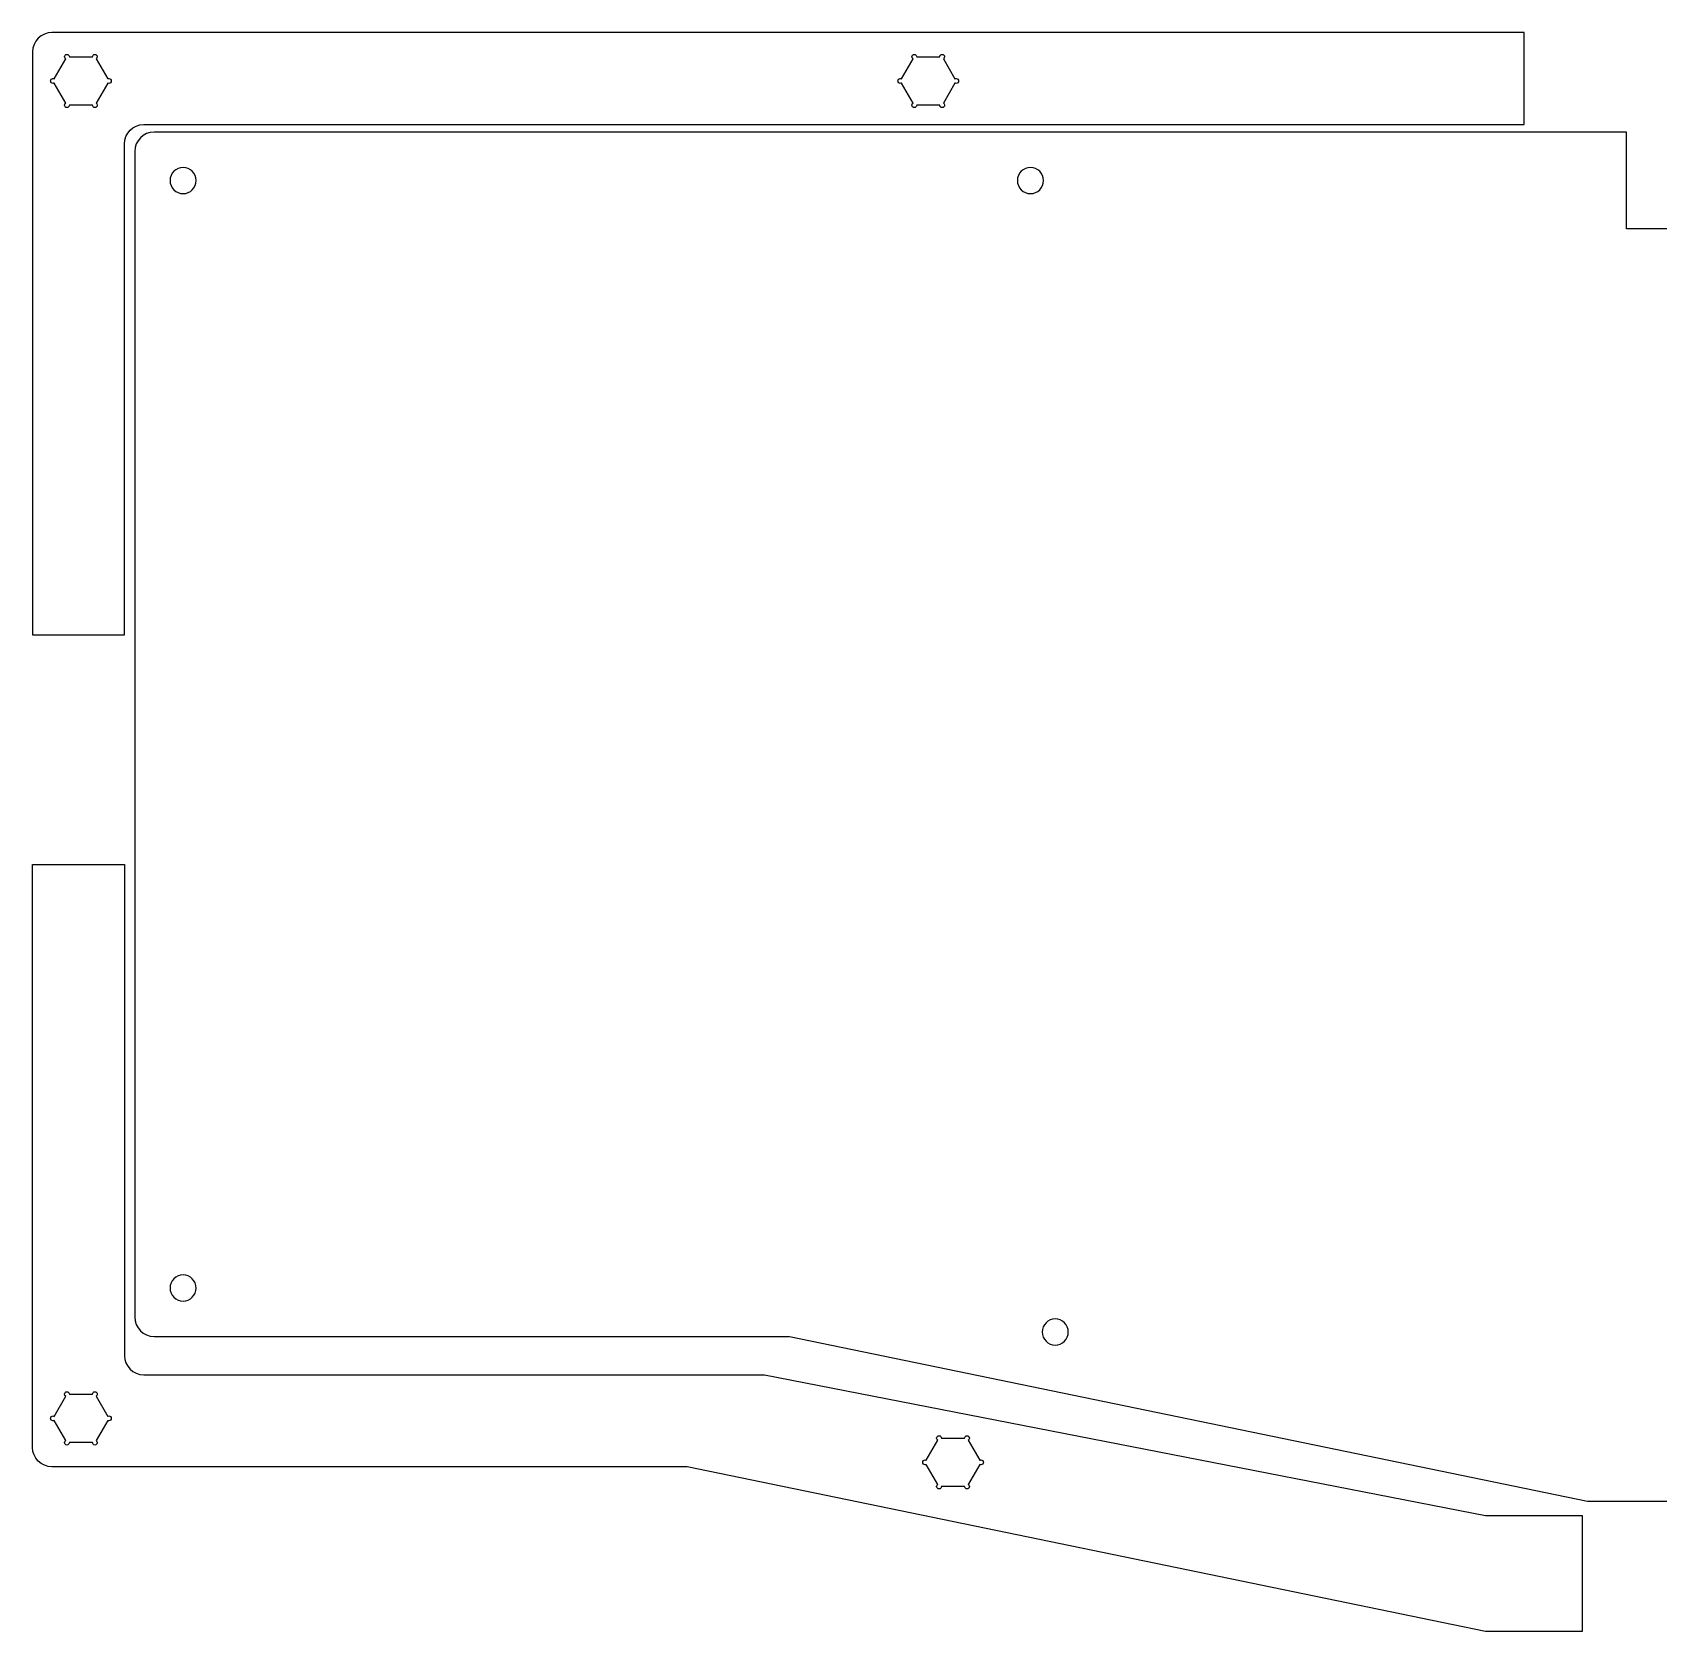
# Model space of a CAD drawing. Extents: x -95 to 285, y -95 to 284.
# Drawn here: x -95 to 73, y -94.8 to 70.4 of the extents above; entities that cross this region are included whole.
import ezdxf

# ---------------------------------------------------------------- set-up
doc = ezdxf.new("R2010")
doc.units = 0
doc.layers.add('CASE_LAYER', color=7, linetype='CONTINUOUS')

msp = doc.modelspace()

# ---------------------------------------------------------------- linework, layer by layer
at = {"layer": 'CASE_LAYER'}
for points, knots in [([(59.1, 60.85), (59.1, 60.85), (-83.5, 60.85), (-83.5, 60.85), (-84.6, 60.85), (-85.5, 59.96), (-85.5, 58.85), (-85.5, 58.85), (-85.5, 8.17), (-85.5, 8.17), (-85.5, 8.17), (-94.99, 8.17), (-94.99, 8.17), (-94.99, 8.17), (-94.99, 68.35), (-94.99, 68.35), (-94.99, 69.46), (-94.1, 70.35), (-92.99, 70.35), (-92.99, 70.35), (59.1, 70.35), (59.1, 70.35), (59.1, 70.35), (59.1, 60.85), (59.1, 60.85)], [0, 0, 0, 0, 1, 1, 1, 2, 2, 2, 3, 3, 3, 4, 4, 4, 5, 5, 5, 6, 6, 6, 7, 7, 7, 8, 8, 8, 8]), ([(-87.11, 65.6), (-87.15, 65.6), (-87.19, 65.59), (-87.23, 65.57), (-87.23, 65.57), (-88.43, 67.64), (-88.43, 67.64), (-88.35, 67.68), (-88.3, 67.76), (-88.3, 67.85), (-88.3, 67.99), (-88.41, 68.1), (-88.55, 68.1), (-88.69, 68.1), (-88.8, 67.99), (-88.8, 67.85), (-88.8, 67.85), (-91.19, 67.85), (-91.19, 67.85), (-91.19, 67.99), (-91.3, 68.1), (-91.44, 68.1), (-91.58, 68.1), (-91.69, 67.99), (-91.69, 67.85), (-91.69, 67.76), (-91.64, 67.68), (-91.56, 67.64), (-91.56, 67.64), (-92.76, 65.57), (-92.76, 65.57), (-92.8, 65.59), (-92.84, 65.6), (-92.88, 65.6), (-93.02, 65.6), (-93.13, 65.49), (-93.13, 65.35), (-93.13, 65.21), (-93.02, 65.1), (-92.88, 65.1), (-92.84, 65.1), (-92.8, 65.12), (-92.76, 65.14), (-92.76, 65.14), (-91.56, 63.07), (-91.56, 63.07), (-91.64, 63.02), (-91.69, 62.95), (-91.69, 62.85), (-91.69, 62.71), (-91.58, 62.6), (-91.44, 62.6), (-91.3, 62.6), (-91.19, 62.71), (-91.19, 62.85), (-91.19, 62.85), (-88.8, 62.85), (-88.8, 62.85), (-88.8, 62.71), (-88.69, 62.6), (-88.55, 62.6), (-88.41, 62.6), (-88.3, 62.71), (-88.3, 62.85), (-88.3, 62.95), (-88.35, 63.02), (-88.43, 63.07), (-88.43, 63.07), (-87.23, 65.14), (-87.23, 65.14), (-87.19, 65.12), (-87.15, 65.1), (-87.11, 65.1), (-86.97, 65.1), (-86.86, 65.21), (-86.86, 65.35), (-86.86, 65.49), (-86.97, 65.6), (-87.11, 65.6)], [0, 0, 0, 0, 1, 1, 1, 2, 2, 2, 3, 3, 3, 4, 4, 4, 5, 5, 5, 6, 6, 6, 7, 7, 7, 8, 8, 8, 9, 9, 9, 10, 10, 10, 11, 11, 11, 12, 12, 12, 13, 13, 13, 14, 14, 14, 15, 15, 15, 16, 16, 16, 17, 17, 17, 18, 18, 18, 19, 19, 19, 20, 20, 20, 21, 21, 21, 22, 22, 22, 23, 23, 23, 24, 24, 24, 25, 25, 25, 26, 26, 26, 26]), ([(0.43, 65.6), (0.38, 65.6), (0.34, 65.59), (0.3, 65.57), (0.3, 65.57), (-0.89, 67.64), (-0.89, 67.64), (-0.82, 67.68), (-0.77, 67.76), (-0.77, 67.85), (-0.77, 67.99), (-0.88, 68.1), (-1.02, 68.1), (-1.15, 68.1), (-1.27, 67.99), (-1.27, 67.85), (-1.27, 67.85), (-3.65, 67.85), (-3.65, 67.85), (-3.65, 67.99), (-3.77, 68.1), (-3.9, 68.1), (-4.04, 68.1), (-4.15, 67.99), (-4.15, 67.85), (-4.15, 67.76), (-4.1, 67.68), (-4.03, 67.64), (-4.03, 67.64), (-5.22, 65.57), (-5.22, 65.57), (-5.26, 65.59), (-5.3, 65.6), (-5.35, 65.6), (-5.48, 65.6), (-5.6, 65.49), (-5.6, 65.35), (-5.6, 65.21), (-5.48, 65.1), (-5.35, 65.1), (-5.3, 65.1), (-5.26, 65.12), (-5.22, 65.14), (-5.22, 65.14), (-4.03, 63.07), (-4.03, 63.07), (-4.1, 63.02), (-4.15, 62.95), (-4.15, 62.85), (-4.15, 62.71), (-4.04, 62.6), (-3.9, 62.6), (-3.77, 62.6), (-3.65, 62.71), (-3.65, 62.85), (-3.65, 62.85), (-1.27, 62.85), (-1.27, 62.85), (-1.27, 62.71), (-1.15, 62.6), (-1.02, 62.6), (-0.88, 62.6), (-0.77, 62.71), (-0.77, 62.85), (-0.77, 62.95), (-0.82, 63.02), (-0.89, 63.07), (-0.89, 63.07), (0.3, 65.14), (0.3, 65.14), (0.34, 65.12), (0.38, 65.1), (0.43, 65.1), (0.56, 65.1), (0.68, 65.21), (0.68, 65.35), (0.68, 65.49), (0.56, 65.6), (0.43, 65.6)], [0, 0, 0, 0, 1, 1, 1, 2, 2, 2, 3, 3, 3, 4, 4, 4, 5, 5, 5, 6, 6, 6, 7, 7, 7, 8, 8, 8, 9, 9, 9, 10, 10, 10, 11, 11, 11, 12, 12, 12, 13, 13, 13, 14, 14, 14, 15, 15, 15, 16, 16, 16, 17, 17, 17, 18, 18, 18, 19, 19, 19, 20, 20, 20, 21, 21, 21, 22, 22, 22, 23, 23, 23, 24, 24, 24, 25, 25, 25, 26, 26, 26, 26]), ([(272.65, -64.29), (272.65, -64.29), (168.12, -64.29), (168.12, -64.29), (168.12, -64.29), (85.66, -81.29), (85.66, -81.29), (85.66, -81.29), (65.66, -81.29), (65.66, -81.29), (65.66, -81.29), (-16.8, -64.29), (-16.8, -64.29), (-16.8, -64.29), (-82.44, -64.29), (-82.44, -64.29), (-83.54, -64.29), (-84.44, -63.39), (-84.44, -62.29), (-84.44, -62.29), (-84.44, 58.07), (-84.44, 58.07), (-84.44, 59.17), (-83.54, 60.07), (-82.44, 60.07), (-82.44, 60.07), (69.66, 60.07), (69.66, 60.07), (69.66, 60.07), (69.66, 50.07), (69.66, 50.07), (69.66, 50.07), (81.66, 50.07), (81.66, 50.07), (81.66, 50.07), (81.66, 60.07), (81.66, 60.07), (81.66, 60.07), (272.65, 60.07), (272.65, 60.07), (273.75, 60.07), (274.65, 59.17), (274.65, 58.07), (274.65, 58.07), (274.65, -62.29), (274.65, -62.29), (274.65, -63.39), (273.75, -64.29), (272.65, -64.29)], [0, 0, 0, 0, 1, 1, 1, 2, 2, 2, 3, 3, 3, 4, 4, 4, 5, 5, 5, 6, 6, 6, 7, 7, 7, 8, 8, 8, 9, 9, 9, 10, 10, 10, 11, 11, 11, 12, 12, 12, 13, 13, 13, 14, 14, 14, 15, 15, 15, 16, 16, 16, 16]), ([(-79.44, 53.72), (-79.44, 53.72), (-79.44, 53.72), (-79.44, 53.72), (-80.18, 53.72), (-80.79, 54.32), (-80.79, 55.07), (-80.79, 55.07), (-80.79, 55.07), (-80.79, 55.07), (-80.79, 55.81), (-80.18, 56.42), (-79.44, 56.42), (-79.44, 56.42), (-79.44, 56.42), (-79.44, 56.42), (-78.7, 56.42), (-78.09, 55.81), (-78.09, 55.07), (-78.09, 55.07), (-78.09, 55.07), (-78.09, 55.07), (-78.09, 54.32), (-78.7, 53.72), (-79.44, 53.72)], [0, 0, 0, 0, 1, 1, 1, 2, 2, 2, 3, 3, 3, 4, 4, 4, 5, 5, 5, 6, 6, 6, 7, 7, 7, 8, 8, 8, 8]), ([(8.1, 53.72), (8.1, 53.72), (8.1, 53.72), (8.1, 53.72), (7.35, 53.72), (6.75, 54.32), (6.75, 55.07), (6.75, 55.07), (6.75, 55.07), (6.75, 55.07), (6.75, 55.81), (7.35, 56.42), (8.1, 56.42), (8.1, 56.42), (8.1, 56.42), (8.1, 56.42), (8.84, 56.42), (9.45, 55.81), (9.45, 55.07), (9.45, 55.07), (9.45, 55.07), (9.45, 55.07), (9.45, 54.32), (8.84, 53.72), (8.1, 53.72)], [0, 0, 0, 0, 1, 1, 1, 2, 2, 2, 3, 3, 3, 4, 4, 4, 5, 5, 5, 6, 6, 6, 7, 7, 7, 8, 8, 8, 8]), ([(65.1, -82.77), (65.1, -82.77), (55.1, -82.77), (55.1, -82.77), (55.1, -82.77), (-19.36, -68.25), (-19.36, -68.25), (-19.36, -68.25), (-83.5, -68.25), (-83.5, -68.25), (-84.6, -68.25), (-85.5, -67.36), (-85.5, -66.25), (-85.5, -66.25), (-85.5, -15.57), (-85.5, -15.57), (-85.5, -15.57), (-94.99, -15.57), (-94.99, -15.57), (-94.99, -15.57), (-94.99, -75.75), (-94.99, -75.75), (-95, -76.86), (-94.1, -77.75), (-92.99, -77.75), (-92.99, -77.75), (-27.36, -77.75), (-27.36, -77.75), (-27.36, -77.75), (55.1, -94.75), (55.1, -94.75), (55.1, -94.75), (65.1, -94.75), (65.1, -94.75), (65.1, -94.75), (65.1, -82.77), (65.1, -82.77)], [0, 0, 0, 0, 1, 1, 1, 2, 2, 2, 3, 3, 3, 4, 4, 4, 5, 5, 5, 6, 6, 6, 7, 7, 7, 8, 8, 8, 9, 9, 9, 10, 10, 10, 11, 11, 11, 12, 12, 12, 12]), ([(-79.44, -60.64), (-79.44, -60.64), (-79.44, -60.64), (-79.44, -60.64), (-80.18, -60.64), (-80.79, -60.03), (-80.79, -59.29), (-80.79, -59.29), (-80.79, -59.29), (-80.79, -59.29), (-80.79, -58.55), (-80.18, -57.94), (-79.44, -57.94), (-79.44, -57.94), (-79.44, -57.94), (-79.44, -57.94), (-78.7, -57.94), (-78.09, -58.55), (-78.09, -59.29), (-78.09, -59.29), (-78.09, -59.29), (-78.09, -59.29), (-78.09, -60.03), (-78.7, -60.64), (-79.44, -60.64)], [0, 0, 0, 0, 1, 1, 1, 2, 2, 2, 3, 3, 3, 4, 4, 4, 5, 5, 5, 6, 6, 6, 7, 7, 7, 8, 8, 8, 8]), ([(10.66, -65.18), (10.66, -65.18), (10.66, -65.18), (10.66, -65.18), (9.92, -65.18), (9.31, -64.57), (9.31, -63.83), (9.31, -63.83), (9.31, -63.83), (9.31, -63.83), (9.31, -63.09), (9.92, -62.48), (10.66, -62.48), (10.66, -62.48), (10.66, -62.48), (10.66, -62.48), (11.4, -62.48), (12.01, -63.09), (12.01, -63.83), (12.01, -63.83), (12.01, -63.83), (12.01, -63.83), (12.01, -64.57), (11.4, -65.18), (10.66, -65.18)], [0, 0, 0, 0, 1, 1, 1, 2, 2, 2, 3, 3, 3, 4, 4, 4, 5, 5, 5, 6, 6, 6, 7, 7, 7, 8, 8, 8, 8]), ([(-87.11, -72.5), (-87.15, -72.5), (-87.19, -72.52), (-87.23, -72.54), (-87.23, -72.54), (-88.43, -70.47), (-88.43, -70.47), (-88.35, -70.42), (-88.3, -70.35), (-88.3, -70.25), (-88.3, -70.11), (-88.41, -70), (-88.55, -70), (-88.69, -70), (-88.8, -70.11), (-88.8, -70.25), (-88.8, -70.25), (-91.19, -70.25), (-91.19, -70.25), (-91.19, -70.11), (-91.3, -70), (-91.44, -70), (-91.58, -70), (-91.69, -70.11), (-91.69, -70.25), (-91.69, -70.35), (-91.64, -70.42), (-91.56, -70.47), (-91.56, -70.47), (-92.76, -72.54), (-92.76, -72.54), (-92.8, -72.52), (-92.84, -72.5), (-92.88, -72.5), (-93.02, -72.5), (-93.13, -72.61), (-93.13, -72.75), (-93.13, -72.89), (-93.02, -73), (-92.88, -73), (-92.84, -73), (-92.8, -72.99), (-92.76, -72.97), (-92.76, -72.97), (-91.56, -75.04), (-91.56, -75.04), (-91.64, -75.08), (-91.69, -75.16), (-91.69, -75.25), (-91.69, -75.39), (-91.58, -75.5), (-91.44, -75.5), (-91.3, -75.5), (-91.19, -75.39), (-91.19, -75.25), (-91.19, -75.25), (-88.8, -75.25), (-88.8, -75.25), (-88.8, -75.39), (-88.69, -75.5), (-88.55, -75.5), (-88.41, -75.5), (-88.3, -75.39), (-88.3, -75.25), (-88.3, -75.16), (-88.35, -75.08), (-88.43, -75.04), (-88.43, -75.04), (-87.23, -72.97), (-87.23, -72.97), (-87.19, -72.99), (-87.15, -73), (-87.11, -73), (-86.97, -73), (-86.86, -72.89), (-86.86, -72.75), (-86.86, -72.61), (-86.97, -72.5), (-87.11, -72.5)], [0, 0, 0, 0, 1, 1, 1, 2, 2, 2, 3, 3, 3, 4, 4, 4, 5, 5, 5, 6, 6, 6, 7, 7, 7, 8, 8, 8, 9, 9, 9, 10, 10, 10, 11, 11, 11, 12, 12, 12, 13, 13, 13, 14, 14, 14, 15, 15, 15, 16, 16, 16, 17, 17, 17, 18, 18, 18, 19, 19, 19, 20, 20, 20, 21, 21, 21, 22, 22, 22, 23, 23, 23, 24, 24, 24, 25, 25, 25, 26, 26, 26, 26]), ([(2.99, -77.04), (2.94, -77.04), (2.9, -77.06), (2.87, -77.08), (2.87, -77.08), (1.67, -75), (1.67, -75), (1.74, -74.96), (1.8, -74.88), (1.8, -74.79), (1.8, -74.65), (1.68, -74.54), (1.55, -74.54), (1.41, -74.54), (1.3, -74.65), (1.3, -74.79), (1.3, -74.79), (-1.09, -74.79), (-1.09, -74.79), (-1.09, -74.65), (-1.2, -74.54), (-1.34, -74.54), (-1.48, -74.54), (-1.59, -74.65), (-1.59, -74.79), (-1.59, -74.88), (-1.54, -74.96), (-1.46, -75), (-1.46, -75), (-2.66, -77.08), (-2.66, -77.08), (-2.7, -77.06), (-2.74, -77.04), (-2.78, -77.04), (-2.92, -77.04), (-3.03, -77.15), (-3.03, -77.29), (-3.03, -77.43), (-2.92, -77.54), (-2.78, -77.54), (-2.74, -77.54), (-2.7, -77.53), (-2.66, -77.5), (-2.66, -77.5), (-1.46, -79.58), (-1.46, -79.58), (-1.54, -79.62), (-1.59, -79.7), (-1.59, -79.79), (-1.59, -79.93), (-1.48, -80.04), (-1.34, -80.04), (-1.2, -80.04), (-1.09, -79.93), (-1.09, -79.79), (-1.09, -79.79), (1.3, -79.79), (1.3, -79.79), (1.3, -79.93), (1.41, -80.04), (1.55, -80.04), (1.68, -80.04), (1.8, -79.93), (1.8, -79.79), (1.8, -79.7), (1.74, -79.62), (1.67, -79.58), (1.67, -79.58), (2.87, -77.5), (2.87, -77.5), (2.9, -77.53), (2.94, -77.54), (2.99, -77.54), (3.13, -77.54), (3.24, -77.43), (3.24, -77.29), (3.24, -77.15), (3.13, -77.04), (2.99, -77.04)], [0, 0, 0, 0, 1, 1, 1, 2, 2, 2, 3, 3, 3, 4, 4, 4, 5, 5, 5, 6, 6, 6, 7, 7, 7, 8, 8, 8, 9, 9, 9, 10, 10, 10, 11, 11, 11, 12, 12, 12, 13, 13, 13, 14, 14, 14, 15, 15, 15, 16, 16, 16, 17, 17, 17, 18, 18, 18, 19, 19, 19, 20, 20, 20, 21, 21, 21, 22, 22, 22, 23, 23, 23, 24, 24, 24, 25, 25, 25, 26, 26, 26, 26])]:
    msp.add_open_spline(points, degree=3, knots=knots, dxfattribs=at)

doc.saveas('drawing.dxf')
